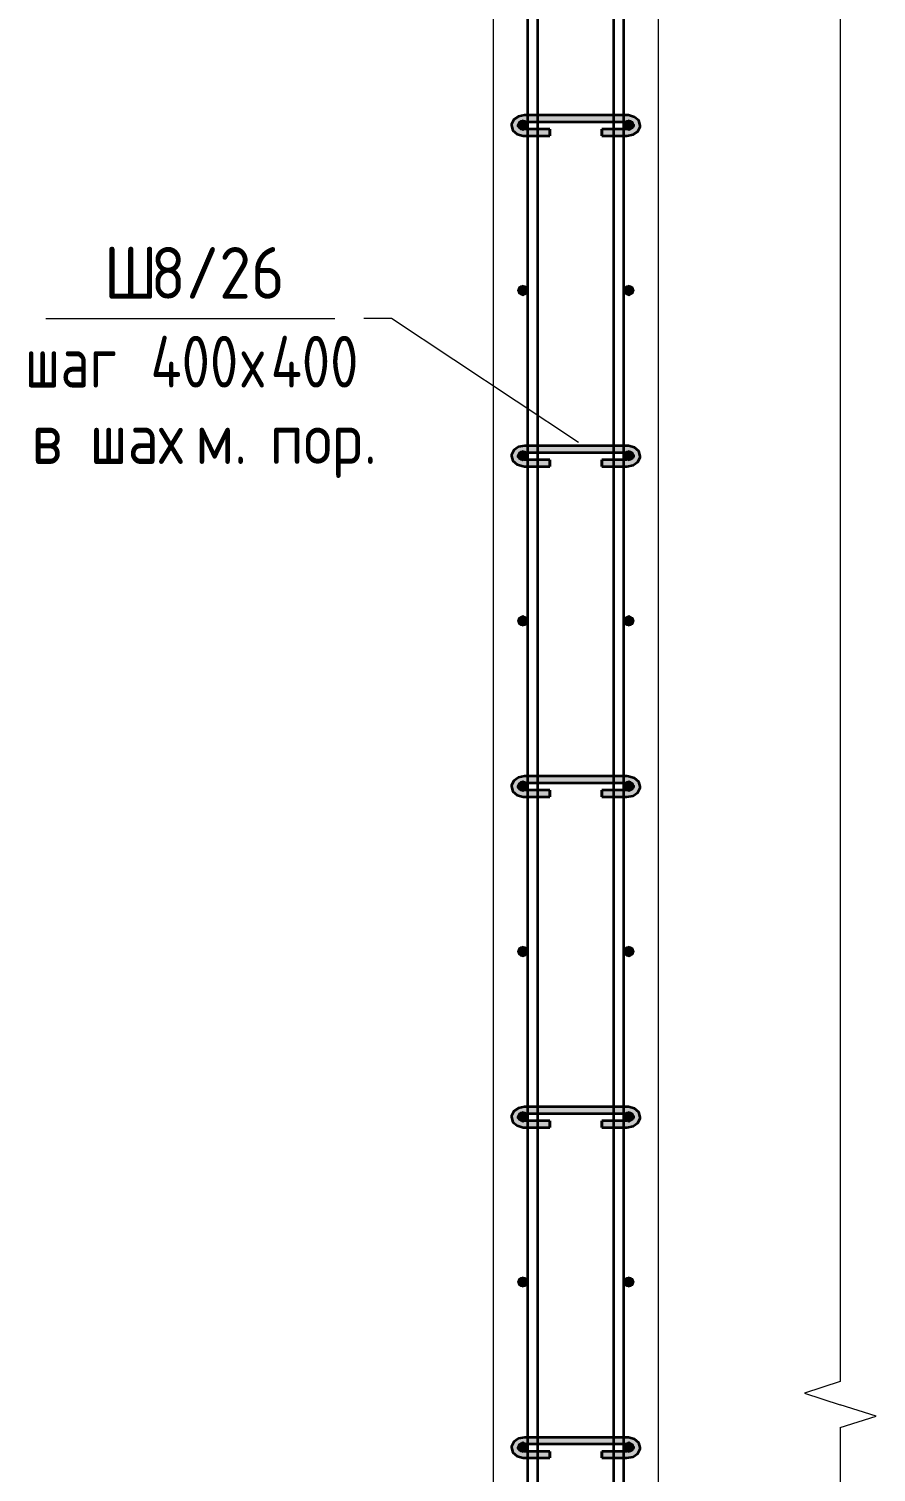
# Model space of a CAD drawing. Header units: millimetres. Extents: x -2461 to 50011, y -6221 to 38236.
# Drawn here: x 36595 to 37620, y -1730 to 16 of the extents above; entities that cross this region are included whole.
import ezdxf

# ---------------------------------------------------------------- set-up
doc = ezdxf.new("R2010")
doc.units = ezdxf.units.MM
for name, color, linetype, lineweight in [('AA_Oformlenie', 7, 'Continuous', 9), ('AA_Vinoska', 7, 'Continuous', 9), ('AF_Stena_Опалубка', 253, 'Continuous', 18), ('Gen_Text', 7, 'Continuous', 9), ('KR_Armatura', 7, 'Continuous', 20), ('KR_Armatura_Tonkie', 7, 'Continuous', 20)]:
    doc.layers.add(name, color=color, linetype=linetype, lineweight=lineweight)
doc.styles.add('ISOCPEUR_10', font='isocpeur.ttf', dxfattribs={"width": 0.9, "height": 62.5})
doc.styles.add('ISOCPEUR_11', font='isocpeur.ttf', dxfattribs={"width": 0.85, "height": 62.5})
doc.styles.add('ISOCPEUR_12', font='isocpeur.ttf', dxfattribs={"width": 0.8, "height": 62.5})

# ---------------------------------------------------------------- blocks, each defined once
blk = doc.blocks.new('261_Шпилька массив _НесАрм_РабПлоск_ - 8 А240-4157773-1-1 Армирование')
at = {"layer": 'KR_Armatura_Tonkie', "lineweight": 35}
for points in [[(-32441.9, -113), (-32441.9, -106.2), (-32446.4, -105), (-32448.8, -103.3), (-32449.9, -100.6), (-32449.1, -98.6), (-32441.9, -95.9), (-32441.9, -89.2), (-32448.5, -90.2), (-32453.2, -92.5), (-32456.7, -96.3), (-32457.9, -100.5), (-32456.6, -105), (-32454.3, -108.4), (-32449.4, -111.5), (-32444.4, -112.5)], [(-32438, -89.2), (-32318.1, -89.2), (-32318.1, -88), (-32441.9, -88.1), (-32441.9, -89.2)], [(-32399.7, -96), (-32318.1, -95.9), (-32318.1, -89.2), (-32441.9, -89.2), (-32441.9, -96), (-32426, -96)], [(-32318.1, -113), (-32311.9, -112), (-32309.4, -110.8), (-32306.1, -108.1), (-32303.3, -104.8), (-32302.1, -100.5), (-32303.3, -96.2), (-32306.8, -92.5), (-32312.2, -90), (-32318.1, -89.2), (-32318.1, -96), (-32311.9, -97.4), (-32310.6, -99.2), (-32310.1, -100.5), (-32311.2, -103.3), (-32314.2, -105.4), (-32318.1, -106.2), (-32318.1, -112.8)], [(-32438, -106.2), (-32411.6, -106.2), (-32411.6, -105), (-32441.9, -105.1), (-32441.9, -106.2), (-32438.1, -106.2)], [(-32426, -113), (-32411.6, -112.8), (-32411.6, -106.2), (-32441.9, -106.2), (-32441.9, -113), (-32428.2, -113)], [(-32342.7, -106.2), (-32318.1, -106.2), (-32318.1, -105), (-32348.4, -105.1), (-32348.4, -106.2)], [(-32322, -113), (-32318.1, -112.8), (-32318.1, -106.2), (-32348.4, -106.2), (-32348.4, -113), (-32334, -113)], [(-32399.7, -489.2), (-32318.1, -489.2), (-32318.1, -488), (-32441.9, -488.1), (-32441.9, -489.2), (-32426, -489.2)], [(-32441.9, -513), (-32441.9, -506.2), (-32445.9, -505.4), (-32448.8, -503.3), (-32449.9, -500.6), (-32449.1, -498.6), (-32441.9, -495.9), (-32441.9, -489.2), (-32448, -490), (-32453.2, -492.5), (-32456.7, -496.3), (-32457.9, -500.5), (-32456.7, -504.8), (-32454.3, -508.4), (-32449.4, -511.5), (-32444.4, -512.5)], [(-32438, -496), (-32318.1, -495.9), (-32318.1, -489.2), (-32441.9, -489.2), (-32441.9, -496), (-32439.7, -496)], [(-32438, -506.2), (-32411.6, -506.2), (-32411.6, -505), (-32441.9, -505.1), (-32441.9, -506.2), (-32438.1, -506.2)], [(-32426, -513), (-32411.6, -512.8), (-32411.6, -506.2), (-32441.9, -506.2), (-32441.9, -513), (-32428.2, -513)], [(-32342.7, -506.2), (-32318.1, -506.2), (-32318.1, -505), (-32348.4, -505.1), (-32348.4, -506.2)], [(-32322, -513), (-32318.1, -512.8), (-32318.1, -506.2), (-32348.4, -506.2), (-32348.4, -513), (-32334, -513)], [(-32318.1, -513), (-32311.9, -512), (-32309.4, -510.8), (-32306.1, -508.1), (-32303.3, -504.8), (-32302.1, -500.5), (-32303.3, -496.2), (-32306.8, -492.5), (-32312.2, -490), (-32318.1, -489.2), (-32318.1, -496), (-32311.9, -497.4), (-32310.6, -499.2), (-32310.1, -500.5), (-32311.2, -503.3), (-32314.2, -505.4), (-32318.1, -506.2), (-32318.1, -512.8)], [(-32441.9, -913), (-32441.9, -906.2), (-32445.9, -905.4), (-32449, -903), (-32449.9, -900.6), (-32449.1, -898.6), (-32441.9, -895.9), (-32441.9, -889.2), (-32448, -890), (-32453.2, -892.5), (-32456.7, -896.3), (-32457.9, -900.5), (-32456.7, -904.8), (-32454.3, -908.4), (-32449.4, -911.5), (-32444.4, -912.5)], [(-32342.7, -889.2), (-32318.1, -889.2), (-32318.1, -888), (-32441.9, -888.2), (-32441.9, -889.2), (-32399.7, -889.2)], [(-32438, -896), (-32318.1, -895.9), (-32318.1, -889.2), (-32441.9, -889.2), (-32441.9, -896), (-32439.7, -896)], [(-32318.1, -913), (-32311.9, -912), (-32309.4, -910.8), (-32306.1, -908.1), (-32303.3, -904.8), (-32302.1, -900.5), (-32303.3, -896.2), (-32306.8, -892.5), (-32312.2, -890), (-32318.1, -889.2), (-32318.1, -896), (-32311.9, -897.4), (-32310.6, -899.2), (-32310.1, -900.5), (-32311.2, -903.3), (-32314.2, -905.4), (-32318.1, -906.2), (-32318.1, -912.8)], [(-32438, -906.2), (-32411.6, -906.2), (-32411.6, -905), (-32441.9, -905.1), (-32441.9, -906.2), (-32438.1, -906.2)], [(-32426, -913), (-32411.6, -912.8), (-32411.6, -906.2), (-32441.9, -906.2), (-32441.9, -913), (-32428.2, -913)], [(-32342.7, -906.2), (-32318.1, -906.2), (-32318.1, -905), (-32348.4, -905.1), (-32348.4, -906.2)], [(-32322, -913), (-32318.1, -912.8), (-32318.1, -906.2), (-32348.4, -906.2), (-32348.4, -913), (-32334, -913)], [(-32441.9, -1313), (-32441.9, -1306.2), (-32445.9, -1305.4), (-32448.8, -1303.3), (-32449.9, -1300.6), (-32449.1, -1298.6), (-32441.9, -1295.9), (-32441.9, -1289.2), (-32448, -1290), (-32453.2, -1292.5), (-32456.7, -1296.3), (-32457.9, -1300.5), (-32456.7, -1304.8), (-32454.3, -1308.4), (-32449.4, -1311.5), (-32444.4, -1312.5)], [(-32399.7, -1289.2), (-32318.1, -1289.2), (-32318.1, -1288), (-32441.9, -1288.1), (-32441.9, -1289.2), (-32426, -1289.2)], [(-32322, -1296), (-32318.1, -1295.9), (-32318.1, -1289.2), (-32441.9, -1289.2), (-32441.9, -1296), (-32334, -1296)], [(-32318.1, -1313), (-32311.9, -1312), (-32309.4, -1310.8), (-32306.1, -1308.1), (-32303.3, -1304.8), (-32302.1, -1300.5), (-32303.3, -1296.2), (-32306.8, -1292.5), (-32312.2, -1290), (-32318.1, -1289.2), (-32318.1, -1296), (-32311.9, -1297.4), (-32310.6, -1299.2), (-32310.1, -1300.5), (-32311.2, -1303.3), (-32314.2, -1305.4), (-32318.1, -1306.2), (-32318.1, -1312.8)], [(-32438, -1306.2), (-32411.6, -1306.2), (-32411.6, -1305), (-32441.9, -1305.1), (-32441.9, -1306.2), (-32438.1, -1306.2)], [(-32426, -1313), (-32411.6, -1312.8), (-32411.6, -1306.2), (-32441.9, -1306.2), (-32441.9, -1313), (-32428.2, -1313)], [(-32342.7, -1306.2), (-32318.1, -1306.2), (-32318.1, -1305), (-32348.4, -1305.1), (-32348.4, -1306.2)], [(-32322, -1313), (-32318.1, -1312.8), (-32318.1, -1306.2), (-32348.4, -1306.2), (-32348.4, -1313), (-32334, -1313)], [(-32441.9, -1713), (-32441.9, -1706.2), (-32445.9, -1705.4), (-32448.8, -1703.3), (-32449.9, -1700.6), (-32449.1, -1698.6), (-32441.9, -1695.9), (-32441.9, -1689.2), (-32448, -1690), (-32453.2, -1692.5), (-32456.7, -1696.3), (-32457.9, -1700.5), (-32456.7, -1704.8), (-32454.3, -1708.4), (-32449.4, -1711.5), (-32444.4, -1712.5)], [(-32399.7, -1689.2), (-32318.1, -1689.2), (-32318.1, -1688), (-32441.9, -1688.1), (-32441.9, -1689.2), (-32426, -1689.2)], [(-32322, -1696), (-32318.1, -1695.9), (-32318.1, -1689.2), (-32441.9, -1689.2), (-32441.9, -1696), (-32334, -1696)], [(-32318.1, -1713), (-32311.9, -1712), (-32309.4, -1710.8), (-32306.1, -1708.1), (-32303.3, -1704.8), (-32302.1, -1700.5), (-32303.3, -1696.2), (-32306.8, -1692.5), (-32312.2, -1690), (-32318.1, -1689.2), (-32318.1, -1696), (-32311.9, -1697.4), (-32310.6, -1699.2), (-32310.1, -1700.5), (-32311.2, -1703.3), (-32314.2, -1705.4), (-32318.1, -1706.2), (-32318.1, -1712.8)], [(-32438, -1706.2), (-32411.6, -1706.2), (-32411.6, -1705), (-32441.9, -1705.1), (-32441.9, -1706.2), (-32438.1, -1706.2)], [(-32426, -1713), (-32411.6, -1712.8), (-32411.6, -1706.2), (-32441.9, -1706.2), (-32441.9, -1713), (-32428.2, -1713)], [(-32342.7, -1706.2), (-32318.1, -1706.2), (-32318.1, -1705), (-32348.4, -1705.1), (-32348.4, -1706.2)], [(-32322, -1713), (-32318.1, -1712.8), (-32318.1, -1706.2), (-32348.4, -1706.2), (-32348.4, -1713), (-32334, -1713)]]:
    blk.add_hatch(color=256, dxfattribs=at).paths.add_polyline_path(points)
h = blk.add_hatch(color=256, dxfattribs=at)
h.paths.add_polyline_path([(-32441.9, -106.2), (-32441.9, -105), (-32447.7, -103.6), (-32449.1, -102.5), (-32448.8, -103.3), (-32445.3, -105.5)])
h.paths.add_polyline_path([(-32456.7, -96.2), (-32453.2, -92.5), (-32447.5, -90), (-32441.9, -89.2), (-32441.9, -88), (-32449.4, -89.5), (-32454.3, -92.6)])
h = blk.add_hatch(color=256, dxfattribs=at)
h.paths.add_polyline_path([(-32318.1, -106.2), (-32313.6, -105), (-32311.1, -103.3), (-32311.2, -102.6), (-32311.9, -103.5), (-32318.1, -105.1), (-32318.1, -105.5)])
h.paths.add_polyline_path([(-32303.3, -96.2), (-32306.1, -92.8), (-32310.6, -89.6), (-32312, -89), (-32318.1, -88.1), (-32318.1, -89.2), (-32311.5, -90.2), (-32306.8, -92.5)])
h = blk.add_hatch(color=256, dxfattribs=at)
h.paths.add_polyline_path([(-32441.9, -506.2), (-32441.9, -505), (-32447.7, -503.6), (-32449.1, -502.5), (-32448.8, -503.3), (-32445.3, -505.5)])
h.paths.add_polyline_path([(-32456.7, -496.2), (-32453.2, -492.5), (-32448, -490), (-32441.9, -489.2), (-32441.9, -488), (-32449.4, -489.5), (-32454.3, -492.6)])
h = blk.add_hatch(color=256, dxfattribs=at)
h.paths.add_polyline_path([(-32318.1, -506.2), (-32314.1, -505.4), (-32311.1, -503.3), (-32311.2, -502.6), (-32311.9, -503.5), (-32318.1, -505.1), (-32318.1, -505.5)])
h.paths.add_polyline_path([(-32303.3, -496.2), (-32306.1, -492.8), (-32310.6, -489.6), (-32312, -489), (-32318.1, -488.1), (-32318.1, -489.2), (-32312, -490), (-32306.8, -492.5)])
h = blk.add_hatch(color=256, dxfattribs=at)
h.paths.add_polyline_path([(-32441.9, -906.2), (-32441.9, -905), (-32447.7, -903.6), (-32449.1, -902.5), (-32448.8, -903.3), (-32445.3, -905.5)])
h.paths.add_polyline_path([(-32456.7, -896.2), (-32453.2, -892.5), (-32448, -890), (-32441.9, -889.2), (-32441.9, -888), (-32449.4, -889.5), (-32454.3, -892.6)])
h = blk.add_hatch(color=256, dxfattribs=at)
h.paths.add_polyline_path([(-32318.1, -906.2), (-32314.1, -905.4), (-32311, -903), (-32311.2, -902.6), (-32311.9, -903.5), (-32318.1, -905.1), (-32318.1, -905.5)])
h.paths.add_polyline_path([(-32303.3, -896.2), (-32306.1, -892.8), (-32310.6, -889.6), (-32312, -889), (-32318.1, -888.2), (-32318.1, -889.2), (-32312, -890), (-32306.8, -892.5)])
h = blk.add_hatch(color=256, dxfattribs=at)
h.paths.add_polyline_path([(-32441.9, -1306.2), (-32441.9, -1305), (-32447.7, -1303.6), (-32449.1, -1302.5), (-32448.8, -1303.3), (-32445.3, -1305.5)])
h.paths.add_polyline_path([(-32456.7, -1296.2), (-32453.2, -1292.5), (-32447.5, -1290), (-32441.9, -1289.2), (-32441.9, -1288), (-32449.4, -1289.5), (-32454.3, -1292.6)])
h = blk.add_hatch(color=256, dxfattribs=at)
h.paths.add_polyline_path([(-32318.1, -1306.2), (-32314.1, -1305.4), (-32311.1, -1303.3), (-32311.2, -1302.6), (-32311.9, -1303.5), (-32318.1, -1305.1), (-32318.1, -1305.5)])
h.paths.add_polyline_path([(-32303.3, -1296.2), (-32306.1, -1292.8), (-32310.6, -1289.6), (-32312, -1289), (-32318.1, -1288.1), (-32318.1, -1289.2), (-32312, -1290), (-32306.8, -1292.5)])
h = blk.add_hatch(color=256, dxfattribs=at)
h.paths.add_polyline_path([(-32441.9, -1706.2), (-32441.9, -1705), (-32447.7, -1703.6), (-32449.1, -1702.5), (-32448.8, -1703.3), (-32445.3, -1705.5)])
h.paths.add_polyline_path([(-32456.7, -1696.2), (-32453.2, -1692.5), (-32447.5, -1690), (-32441.9, -1689.2), (-32441.9, -1688), (-32449.4, -1689.5), (-32454.3, -1692.6)])
h = blk.add_hatch(color=256, dxfattribs=at)
h.paths.add_polyline_path([(-32318.1, -1706.2), (-32314.1, -1705.4), (-32311.1, -1703.3), (-32311.2, -1702.6), (-32311.9, -1703.5), (-32318.1, -1705.1), (-32318.1, -1705.5)])
h.paths.add_polyline_path([(-32303.3, -1696.2), (-32306.1, -1692.8), (-32310.6, -1689.6), (-32312, -1689), (-32318.1, -1688.1), (-32318.1, -1689.2), (-32312, -1690), (-32306.8, -1692.5)])
for p, q in [((-32438, -88), (-32441.9, -88)), ((-32441.9, -96), (-32438, -96)), ((-32426, -88), (-32438, -88)), ((-32438, -96), (-32426, -96)), ((-32334, -88), (-32426, -88)), ((-32426, -96), (-32334, -96)), ((-32322, -88), (-32334, -88)), ((-32334, -96), (-32322, -96)), ((-32318.1, -88), (-32322, -88)), ((-32322, -96), (-32318.1, -96)), ((-32438, -105), (-32441.9, -105)), ((-32441.9, -113), (-32438, -113)), ((-32426, -105), (-32438, -105)), ((-32438, -113), (-32426, -113)), ((-32411.6, -105), (-32426, -105)), ((-32426, -113), (-32411.6, -113)), ((-32411.6, -105), (-32411.6, -106.2)), ((-32411.6, -111.8), (-32411.6, -105.1)), ((-32411.6, -106.2), (-32411.6, -113)), ((-32411.6, -112.8), (-32411.6, -111.8)), ((-32334, -105), (-32348.4, -105)), ((-32348.4, -106.2), (-32348.4, -105)), ((-32348.4, -105.1), (-32348.4, -111.8)), ((-32348.4, -113), (-32348.4, -106.2)), ((-32348.4, -111.8), (-32348.4, -112.8)), ((-32348.4, -113), (-32334, -113)), ((-32322, -105), (-32334, -105)), ((-32334, -113), (-32322, -113)), ((-32318.1, -105), (-32322, -105)), ((-32322, -113), (-32318.1, -113)), ((-32438, -488), (-32441.9, -488)), ((-32426, -488), (-32438, -488)), ((-32334, -488), (-32426, -488)), ((-32322, -488), (-32334, -488)), ((-32318.1, -488), (-32322, -488)), ((-32441.9, -496), (-32438, -496)), ((-32438, -505), (-32441.9, -505)), ((-32438, -496), (-32426, -496)), ((-32426, -505), (-32438, -505)), ((-32426, -496), (-32334, -496)), ((-32411.6, -505), (-32426, -505)), ((-32411.6, -505), (-32411.6, -506.2)), ((-32411.6, -511.8), (-32411.6, -505.1)), ((-32411.6, -506.2), (-32411.6, -513)), ((-32334, -505), (-32348.4, -505)), ((-32348.4, -506.2), (-32348.4, -505)), ((-32348.4, -505.1), (-32348.4, -511.8)), ((-32348.4, -513), (-32348.4, -506.2)), ((-32334, -496), (-32322, -496)), ((-32322, -505), (-32334, -505)), ((-32322, -496), (-32318.1, -496)), ((-32318.1, -505), (-32322, -505)), ((-32441.9, -513), (-32438, -513)), ((-32438, -513), (-32426, -513)), ((-32426, -513), (-32411.6, -513)), ((-32411.6, -512.8), (-32411.6, -511.8)), ((-32348.4, -511.8), (-32348.4, -512.8)), ((-32348.4, -513), (-32334, -513)), ((-32334, -513), (-32322, -513)), ((-32322, -513), (-32318.1, -513)), ((-32438, -888), (-32441.9, -888)), ((-32426, -888), (-32438, -888)), ((-32334, -888), (-32426, -888)), ((-32322, -888), (-32334, -888)), ((-32318.1, -888), (-32322, -888)), ((-32441.9, -896), (-32438, -896)), ((-32438, -905), (-32441.9, -905)), ((-32438, -896), (-32426, -896)), ((-32426, -905), (-32438, -905)), ((-32426, -896), (-32334, -896)), ((-32411.6, -905), (-32426, -905)), ((-32411.6, -905), (-32411.6, -906.2)), ((-32411.6, -911.8), (-32411.6, -905.1)), ((-32411.6, -906.2), (-32411.6, -913)), ((-32334, -905), (-32348.4, -905)), ((-32348.4, -906.2), (-32348.4, -905)), ((-32348.4, -905.1), (-32348.4, -911.8)), ((-32348.4, -913), (-32348.4, -906.2)), ((-32334, -896), (-32322, -896)), ((-32322, -905), (-32334, -905)), ((-32322, -896), (-32318.1, -896)), ((-32318.1, -905), (-32322, -905)), ((-32441.9, -913), (-32438, -913)), ((-32438, -913), (-32426, -913)), ((-32426, -913), (-32411.6, -913)), ((-32411.6, -912.8), (-32411.6, -911.8)), ((-32348.4, -911.8), (-32348.4, -912.8)), ((-32348.4, -913), (-32334, -913)), ((-32334, -913), (-32322, -913)), ((-32322, -913), (-32318.1, -913)), ((-32438, -1288), (-32441.9, -1288)), ((-32426, -1288), (-32438, -1288)), ((-32334, -1288), (-32426, -1288)), ((-32322, -1288), (-32334, -1288)), ((-32318.1, -1288), (-32322, -1288)), ((-32441.9, -1296), (-32438, -1296)), ((-32438, -1305), (-32441.9, -1305)), ((-32438, -1296), (-32426, -1296)), ((-32426, -1305), (-32438, -1305)), ((-32426, -1296), (-32334, -1296)), ((-32411.6, -1305), (-32426, -1305)), ((-32411.6, -1305), (-32411.6, -1306.2)), ((-32411.6, -1311.8), (-32411.6, -1305.1)), ((-32411.6, -1306.2), (-32411.6, -1313)), ((-32334, -1305), (-32348.4, -1305)), ((-32348.4, -1306.2), (-32348.4, -1305)), ((-32348.4, -1305.1), (-32348.4, -1311.8)), ((-32348.4, -1313), (-32348.4, -1306.2)), ((-32334, -1296), (-32322, -1296)), ((-32322, -1305), (-32334, -1305)), ((-32322, -1296), (-32318.1, -1296)), ((-32318.1, -1305), (-32322, -1305)), ((-32441.9, -1313), (-32438, -1313)), ((-32438, -1313), (-32426, -1313)), ((-32426, -1313), (-32411.6, -1313)), ((-32411.6, -1312.8), (-32411.6, -1311.8)), ((-32348.4, -1311.8), (-32348.4, -1312.8)), ((-32348.4, -1313), (-32334, -1313)), ((-32334, -1313), (-32322, -1313)), ((-32322, -1313), (-32318.1, -1313)), ((-32438, -1688), (-32441.9, -1688)), ((-32426, -1688), (-32438, -1688)), ((-32334, -1688), (-32426, -1688)), ((-32322, -1688), (-32334, -1688)), ((-32318.1, -1688), (-32322, -1688)), ((-32441.9, -1696), (-32438, -1696)), ((-32438, -1705), (-32441.9, -1705)), ((-32438, -1696), (-32426, -1696)), ((-32426, -1705), (-32438, -1705)), ((-32426, -1696), (-32334, -1696)), ((-32411.6, -1705), (-32426, -1705)), ((-32411.6, -1705), (-32411.6, -1706.2)), ((-32411.6, -1711.8), (-32411.6, -1705.1)), ((-32411.6, -1706.2), (-32411.6, -1713)), ((-32334, -1705), (-32348.4, -1705)), ((-32348.4, -1706.2), (-32348.4, -1705)), ((-32348.4, -1705.1), (-32348.4, -1711.8)), ((-32348.4, -1713), (-32348.4, -1706.2)), ((-32334, -1696), (-32322, -1696)), ((-32322, -1705), (-32334, -1705)), ((-32322, -1696), (-32318.1, -1696)), ((-32318.1, -1705), (-32322, -1705)), ((-32441.9, -1713), (-32438, -1713)), ((-32438, -1713), (-32426, -1713)), ((-32426, -1713), (-32411.6, -1713)), ((-32411.6, -1712.8), (-32411.6, -1711.8)), ((-32348.4, -1711.8), (-32348.4, -1712.8)), ((-32348.4, -1713), (-32334, -1713)), ((-32334, -1713), (-32322, -1713)), ((-32322, -1713), (-32318.1, -1713))]:
    blk.add_line(p, q, dxfattribs=at)
at = {"layer": 'KR_Armatura_Tonkie', "lineweight": 35, "flags": 128}
for points in [[(-32441.9, -88), (-32449.5, -89.5), (-32455.1, -93.4), (-32457.8, -98.9), (-32457.9, -100.5)], [(-32457.9, -100.5), (-32456.1, -106.4), (-32451.1, -110.8), (-32443.8, -112.9), (-32441.9, -113)], [(-32449.9, -100.5), (-32449, -98.5), (-32445.2, -96.4), (-32441.9, -96)], [(-32441.9, -105), (-32446.9, -103.9), (-32449.6, -101.7), (-32449.9, -100.5)], [(-32302.1, -100.5), (-32303.9, -94.6), (-32308.9, -90.2), (-32316.2, -88.1), (-32318.1, -88)], [(-32318.1, -96), (-32313.1, -97.1), (-32310.4, -99.3), (-32310.1, -100.5)], [(-32318.1, -113), (-32310.5, -111.5), (-32304.9, -107.6), (-32302.2, -102.1), (-32302.1, -100.5)], [(-32310.1, -100.5), (-32311, -102.5), (-32314.8, -104.5), (-32318.1, -105)], [(-32441.9, -488), (-32449.5, -489.5), (-32455.1, -493.4), (-32457.8, -498.9), (-32457.9, -500.5)], [(-32302.1, -500.5), (-32303.9, -494.6), (-32308.9, -490.2), (-32316.2, -488.1), (-32318.1, -488)], [(-32457.9, -500.5), (-32456.1, -506.4), (-32451.1, -510.8), (-32443.8, -512.9), (-32441.9, -513)], [(-32449.9, -500.5), (-32449, -498.5), (-32445.2, -496.4), (-32441.9, -496)], [(-32441.9, -505), (-32446.9, -503.9), (-32449.6, -501.7), (-32449.9, -500.5)], [(-32318.1, -496), (-32313.1, -497.1), (-32310.4, -499.3), (-32310.1, -500.5)], [(-32318.1, -513), (-32310.5, -511.5), (-32304.9, -507.6), (-32302.2, -502.1), (-32302.1, -500.5)], [(-32310.1, -500.5), (-32311, -502.5), (-32314.8, -504.5), (-32318.1, -505)], [(-32441.9, -888), (-32449.5, -889.5), (-32455.1, -893.4), (-32457.8, -898.9), (-32457.9, -900.5)], [(-32302.1, -900.5), (-32303.9, -894.6), (-32308.9, -890.2), (-32316.2, -888.1), (-32318.1, -888)], [(-32457.9, -900.5), (-32456.1, -906.4), (-32451.1, -910.8), (-32443.8, -912.9), (-32441.9, -913)], [(-32449.9, -900.5), (-32449, -898.5), (-32445.2, -896.4), (-32441.9, -896)], [(-32441.9, -905), (-32446.9, -903.9), (-32449.6, -901.7), (-32449.9, -900.5)], [(-32318.1, -896), (-32313.1, -897.1), (-32310.4, -899.3), (-32310.1, -900.5)], [(-32318.1, -913), (-32310.5, -911.5), (-32304.9, -907.6), (-32302.2, -902.1), (-32302.1, -900.5)], [(-32310.1, -900.5), (-32311, -902.5), (-32314.8, -904.5), (-32318.1, -905)], [(-32441.9, -1288), (-32449.5, -1289.5), (-32455.1, -1293.4), (-32457.8, -1298.9), (-32457.9, -1300.5)], [(-32302.1, -1300.5), (-32303.9, -1294.6), (-32308.9, -1290.2), (-32316.2, -1288.1), (-32318.1, -1288)], [(-32457.9, -1300.5), (-32456.1, -1306.4), (-32451.1, -1310.8), (-32443.8, -1312.9), (-32441.9, -1313)], [(-32449.9, -1300.5), (-32449, -1298.5), (-32445.2, -1296.4), (-32441.9, -1296)], [(-32441.9, -1305), (-32446.9, -1303.9), (-32449.6, -1301.7), (-32449.9, -1300.5)], [(-32318.1, -1296), (-32313.1, -1297.1), (-32310.4, -1299.3), (-32310.1, -1300.5)], [(-32318.1, -1313), (-32310.5, -1311.5), (-32304.9, -1307.6), (-32302.2, -1302.1), (-32302.1, -1300.5)], [(-32310.1, -1300.5), (-32311, -1302.5), (-32314.8, -1304.5), (-32318.1, -1305)], [(-32441.9, -1688), (-32449.5, -1689.5), (-32455.1, -1693.4), (-32457.8, -1698.9), (-32457.9, -1700.5)], [(-32302.1, -1700.5), (-32303.9, -1694.6), (-32308.9, -1690.2), (-32316.2, -1688.1), (-32318.1, -1688)], [(-32457.9, -1700.5), (-32456.1, -1706.4), (-32451.1, -1710.8), (-32443.8, -1712.9), (-32441.9, -1713)], [(-32449.9, -1700.5), (-32449, -1698.5), (-32445.2, -1696.4), (-32441.9, -1696)], [(-32441.9, -1705), (-32446.9, -1703.9), (-32449.6, -1701.7), (-32449.9, -1700.5)], [(-32318.1, -1696), (-32313.1, -1697.1), (-32310.4, -1699.3), (-32310.1, -1700.5)], [(-32318.1, -1713), (-32310.5, -1711.5), (-32304.9, -1707.6), (-32302.2, -1702.1), (-32302.1, -1700.5)], [(-32310.1, -1700.5), (-32311, -1702.5), (-32314.8, -1704.5), (-32318.1, -1705)]]:
    blk.add_lwpolyline(points, dxfattribs=at)
blk = doc.blocks.new('011_Прямоугольник обрыва _ЭлУзла_ - 011_Прямоугольник обрыва _ЭлУзла_-4158659-1-1 Армирование')
at = {"layer": 'AA_Oformlenie'}
for p, q in [((-32060, 1786.6), (-32060, -1620.5)), ((-32060, -1676.1), (-32060, -3380))]:
    blk.add_line(p, q, dxfattribs=at)
blk = doc.blocks.new('042_М_Арматуры - Диам длина поз _ Комментарий-3662934-1-1 Армирование')
at = {"layer": 'AA_Vinoska'}
blk.add_line((-33404.6, 3196.1), (-33054.6, 3196.1), dxfattribs=at)

msp = doc.modelspace()

# ---------------------------------------------------------------- hatches: boundary and pattern name
at = {"layer": 'KR_Armatura'}
h = msp.add_hatch(color=256, dxfattribs=at)
edge = h.paths.add_edge_path()
edge.add_arc((37192.4488, -100), 6, 0, 360)
for points in [[(37192.4488, -106), (37197.645, -103), (37197.645, -97), (37192.4488, -94), (37187.2527, -97), (37187.2527, -103), (37190.7594, -105.0246)], [(37320.4488, -106), (37325.645, -103), (37325.645, -97), (37320.4488, -94), (37315.2527, -97), (37315.2527, -103), (37318.7594, -105.0246)], [(37192.4488, -306), (37197.645, -303), (37197.645, -297), (37192.4488, -294), (37187.2527, -297), (37187.2527, -303)], [(37320.4488, -306), (37325.645, -303), (37325.645, -297), (37320.4488, -294), (37315.2527, -297), (37315.2527, -303)], [(37192.4488, -506), (37197.645, -503), (37197.645, -497), (37192.4488, -494), (37187.2527, -497), (37187.2527, -503), (37188.9852, -504.0003)], [(37320.4488, -506), (37325.645, -503), (37325.645, -497), (37320.4488, -494), (37315.2527, -497), (37315.2527, -503), (37316.9852, -504.0003)], [(37192.4488, -706), (37197.645, -703), (37197.645, -697), (37192.4488, -694), (37187.2527, -697), (37187.2527, -703)], [(37320.4488, -706), (37325.645, -703), (37325.645, -697), (37320.4488, -694), (37315.2527, -697), (37315.2527, -703)], [(37192.4488, -906), (37197.645, -902.976), (37197.645, -897), (37192.4488, -894), (37187.2527, -897), (37187.2527, -903)], [(37320.4488, -906), (37325.645, -902.976), (37325.645, -897), (37320.4488, -894), (37315.2527, -897), (37315.2527, -903)], [(37192.4488, -1106), (37197.645, -1103), (37197.645, -1097), (37192.4488, -1094), (37187.2527, -1097), (37187.2527, -1103)], [(37320.4488, -1106), (37325.645, -1103), (37325.645, -1097), (37320.4488, -1094), (37315.2527, -1097), (37315.2527, -1103)], [(37192.4488, -1306), (37197.645, -1303), (37197.645, -1297), (37192.4488, -1294), (37187.2527, -1297), (37187.2527, -1303)], [(37320.4488, -1306), (37325.645, -1303), (37325.645, -1297), (37320.4488, -1294), (37315.2527, -1297), (37315.2527, -1303)], [(37192.4488, -1506), (37197.645, -1503), (37197.645, -1497), (37192.4488, -1494), (37187.2527, -1497), (37187.2527, -1503)], [(37320.4488, -1506), (37325.645, -1503), (37325.645, -1497), (37320.4488, -1494), (37315.2527, -1497), (37315.2527, -1503)], [(37192.4488, -1706), (37197.645, -1703), (37197.645, -1697), (37192.4488, -1694), (37187.2527, -1697), (37187.2527, -1703)], [(37320.4488, -1706), (37325.645, -1703), (37325.645, -1697), (37320.4488, -1694), (37315.2527, -1697), (37315.2527, -1703)]]:
    msp.add_hatch(color=256, dxfattribs=at).paths.add_polyline_path(points)
h = msp.add_hatch(color=256, dxfattribs=at)
edge = h.paths.add_edge_path()
edge.add_arc((37320.4488, -100), 6, 0, 360)
h = msp.add_hatch(color=256, dxfattribs=at)
edge = h.paths.add_edge_path()
edge.add_arc((37192.4488, -300), 6, 0, 360)
h = msp.add_hatch(color=256, dxfattribs=at)
edge = h.paths.add_edge_path()
edge.add_arc((37320.4488, -300), 6, 0, 360)
h = msp.add_hatch(color=256, dxfattribs=at)
edge = h.paths.add_edge_path()
edge.add_arc((37192.4488, -500), 6, 0, 360)
h = msp.add_hatch(color=256, dxfattribs=at)
edge = h.paths.add_edge_path()
edge.add_arc((37320.4488, -500), 6, 0, 360)
h = msp.add_hatch(color=256, dxfattribs=at)
edge = h.paths.add_edge_path()
edge.add_arc((37192.4488, -700), 6, 0, 360)
h = msp.add_hatch(color=256, dxfattribs=at)
edge = h.paths.add_edge_path()
edge.add_arc((37320.4488, -700), 6, 0, 360)
h = msp.add_hatch(color=256, dxfattribs=at)
edge = h.paths.add_edge_path()
edge.add_arc((37192.4488, -900), 6, 0, 360)
h = msp.add_hatch(color=256, dxfattribs=at)
edge = h.paths.add_edge_path()
edge.add_arc((37320.4488, -900), 6, 0, 360)
h = msp.add_hatch(color=256, dxfattribs=at)
edge = h.paths.add_edge_path()
edge.add_arc((37192.4488, -1100), 6, 0, 360)
h = msp.add_hatch(color=256, dxfattribs=at)
edge = h.paths.add_edge_path()
edge.add_arc((37320.4488, -1100), 6, 0, 360)
h = msp.add_hatch(color=256, dxfattribs=at)
edge = h.paths.add_edge_path()
edge.add_arc((37192.4488, -1300), 6, 0, 360)
h = msp.add_hatch(color=256, dxfattribs=at)
edge = h.paths.add_edge_path()
edge.add_arc((37320.4488, -1300), 6, 0, 360)
h = msp.add_hatch(color=256, dxfattribs=at)
edge = h.paths.add_edge_path()
edge.add_arc((37192.4488, -1500), 6, 0, 360)
h = msp.add_hatch(color=256, dxfattribs=at)
edge = h.paths.add_edge_path()
edge.add_arc((37320.4488, -1500), 6, 0, 360)
h = msp.add_hatch(color=256, dxfattribs=at)
edge = h.paths.add_edge_path()
edge.add_arc((37192.4488, -1700), 6, 0, 360)
h = msp.add_hatch(color=256, dxfattribs=at)
edge = h.paths.add_edge_path()
edge.add_arc((37320.4488, -1700), 6, 0, 360)

# ---------------------------------------------------------------- linework, layer by layer
at = {"layer": 'AA_Vinoska'}
for p, q in [((37033.3106, -333.9324), (36999.9354, -333.9324)), ((37259.7858, -484.1212), (37033.3106, -333.9324)), ((37576.4488, -1620.4774), (37533.1237, -1634.5545)), ((37533.1237, -1634.5545), (37576.4488, -1648.6317)), ((37619.7501, -1662.3817), (37576.4488, -1648.6317)), ((37576.4488, -1676.1317), (37619.7501, -1662.3817))]:
    msp.add_line(p, q, dxfattribs=at)
at = {"layer": 'AF_Stena_Опалубка', "lineweight": 20}
for p, q in [((37156.4488, 1670), (37156.4488, -2950)), ((37356.4488, -2942), (37356.4488, 1670))]:
    msp.add_line(p, q, dxfattribs=at)
at = {"layer": 'KR_Armatura'}
for p, q in [((37192.4488, -94), (37187.2527, -97)), ((37187.2527, -97), (37187.2527, -103)), ((37187.2527, -103), (37190.7594, -105.0246)), ((37197.645, -97), (37192.4488, -94)), ((37192.4488, -106), (37197.645, -103)), ((37197.645, -103), (37197.645, -97)), ((37320.4488, -94), (37315.2527, -97)), ((37315.2527, -97), (37315.2527, -103)), ((37315.2527, -103), (37318.7594, -105.0246)), ((37325.645, -97), (37320.4488, -94)), ((37320.4488, -106), (37325.645, -103)), ((37325.645, -103), (37325.645, -97)), ((37190.7594, -105.0246), (37192.4488, -106)), ((37318.7594, -105.0246), (37320.4488, -106)), ((37192.4488, -294), (37187.2527, -297)), ((37197.645, -297), (37192.4488, -294)), ((37320.4488, -294), (37315.2527, -297)), ((37325.645, -297), (37320.4488, -294)), ((37187.2527, -297), (37187.2527, -303)), ((37187.2527, -303), (37192.4488, -306)), ((37192.4488, -306), (37197.645, -303)), ((37197.645, -303), (37197.645, -297)), ((37315.2527, -297), (37315.2527, -303)), ((37315.2527, -303), (37320.4488, -306)), ((37320.4488, -306), (37325.645, -303)), ((37325.645, -303), (37325.645, -297)), ((37192.4488, -494), (37187.2527, -497)), ((37187.2527, -497), (37187.2527, -503)), ((37187.2527, -503), (37188.9852, -504.0003)), ((37188.9852, -504.0003), (37192.4488, -506)), ((37197.645, -497), (37192.4488, -494)), ((37192.4488, -506), (37197.645, -503)), ((37197.645, -503), (37197.645, -497)), ((37320.4488, -494), (37315.2527, -497)), ((37315.2527, -497), (37315.2527, -503)), ((37315.2527, -503), (37316.9852, -504.0003)), ((37316.9852, -504.0003), (37320.4488, -506)), ((37325.645, -497), (37320.4488, -494)), ((37320.4488, -506), (37325.645, -503)), ((37325.645, -503), (37325.645, -497)), ((37192.4488, -694), (37187.2527, -697)), ((37187.2527, -697), (37187.2527, -703)), ((37197.645, -697), (37192.4488, -694)), ((37197.645, -703), (37197.645, -697)), ((37320.4488, -694), (37315.2527, -697)), ((37315.2527, -697), (37315.2527, -703)), ((37325.645, -697), (37320.4488, -694)), ((37325.645, -703), (37325.645, -697)), ((37187.2527, -703), (37192.4488, -706)), ((37192.4488, -706), (37197.645, -703)), ((37315.2527, -703), (37320.4488, -706)), ((37320.4488, -706), (37325.645, -703)), ((37192.4488, -894), (37187.2527, -897)), ((37187.2527, -897), (37187.2527, -903)), ((37187.2527, -903), (37192.4488, -906)), ((37197.645, -897), (37192.4488, -894)), ((37192.4488, -906), (37197.645, -902.976)), ((37197.645, -902.976), (37197.645, -897)), ((37320.4488, -894), (37315.2527, -897)), ((37315.2527, -897), (37315.2527, -903)), ((37315.2527, -903), (37320.4488, -906)), ((37325.645, -897), (37320.4488, -894)), ((37320.4488, -906), (37325.645, -902.976)), ((37325.645, -902.976), (37325.645, -897)), ((37192.4488, -1094), (37187.2527, -1097)), ((37187.2527, -1097), (37187.2527, -1103)), ((37197.645, -1097), (37192.4488, -1094)), ((37197.645, -1103), (37197.645, -1097)), ((37320.4488, -1094), (37315.2527, -1097)), ((37315.2527, -1097), (37315.2527, -1103)), ((37325.645, -1097), (37320.4488, -1094)), ((37325.645, -1103), (37325.645, -1097)), ((37187.2527, -1103), (37192.4488, -1106)), ((37192.4488, -1106), (37197.645, -1103)), ((37315.2527, -1103), (37320.4488, -1106)), ((37320.4488, -1106), (37325.645, -1103)), ((37192.4488, -1294), (37187.2527, -1297)), ((37187.2527, -1297), (37187.2527, -1303)), ((37187.2527, -1303), (37192.4488, -1306)), ((37197.645, -1297), (37192.4488, -1294)), ((37192.4488, -1306), (37197.645, -1303)), ((37197.645, -1303), (37197.645, -1297)), ((37320.4488, -1294), (37315.2527, -1297)), ((37315.2527, -1297), (37315.2527, -1303)), ((37315.2527, -1303), (37320.4488, -1306)), ((37325.645, -1297), (37320.4488, -1294)), ((37320.4488, -1306), (37325.645, -1303)), ((37325.645, -1303), (37325.645, -1297)), ((37192.4488, -1494), (37187.2527, -1497)), ((37187.2527, -1497), (37187.2527, -1503)), ((37197.645, -1497), (37192.4488, -1494)), ((37197.645, -1503), (37197.645, -1497)), ((37320.4488, -1494), (37315.2527, -1497)), ((37315.2527, -1497), (37315.2527, -1503)), ((37325.645, -1497), (37320.4488, -1494)), ((37325.645, -1503), (37325.645, -1497)), ((37187.2527, -1503), (37192.4488, -1506)), ((37192.4488, -1506), (37197.645, -1503)), ((37315.2527, -1503), (37320.4488, -1506)), ((37320.4488, -1506), (37325.645, -1503)), ((37192.4488, -1694), (37187.2527, -1697)), ((37197.645, -1697), (37192.4488, -1694)), ((37320.4488, -1694), (37315.2527, -1697)), ((37325.645, -1697), (37320.4488, -1694)), ((37187.2527, -1697), (37187.2527, -1703)), ((37187.2527, -1703), (37192.4488, -1706)), ((37192.4488, -1706), (37197.645, -1703)), ((37197.645, -1703), (37197.645, -1697)), ((37315.2527, -1697), (37315.2527, -1703)), ((37315.2527, -1703), (37320.4488, -1706)), ((37320.4488, -1706), (37325.645, -1703)), ((37325.645, -1703), (37325.645, -1697))]:
    msp.add_line(p, q, dxfattribs=at)
for centre in [(37192.4488, -100), (37320.4488, -100), (37192.4488, -300), (37320.4488, -300), (37192.4488, -500), (37320.4488, -500), (37192.4488, -700), (37320.4488, -700), (37192.4488, -900), (37320.4488, -900), (37192.4488, -1100), (37320.4488, -1100), (37192.4488, -1300), (37320.4488, -1300), (37192.4488, -1500), (37320.4488, -1500), (37192.4488, -1700), (37320.4488, -1700)]:
    msp.add_circle(centre, 6, dxfattribs=at)
at = {"layer": 'KR_Armatura_Tonkie', "lineweight": 35}
for p, q in [((37198.4488, -2942), (37198.4488, 1640)), ((37210.4488, -2942), (37210.4488, 1640)), ((37302.4488, -2942), (37302.4488, 1640)), ((37314.4488, -2942), (37314.4488, 1640))]:
    msp.add_line(p, q, dxfattribs=at)

# ---------------------------------------------------------------- block references
at = {"layer": 'AA_Oformlenie'}
msp.add_blockref('011_Прямоугольник обрыва _ЭлУзла_ - 011_Прямоугольник обрыва _ЭлУзла_-4158659-1-1 Армирование', (69636.4488, 0), dxfattribs=at)
at = {"layer": 'AA_Vinoska'}
msp.add_blockref('042_М_Арматуры - Диам длина поз _ Комментарий-3662934-1-1 Армирование', (70019.7026, -3530.0411), dxfattribs=at)
at = {"layer": 'KR_Armatura_Tonkie', "lineweight": 35}
msp.add_blockref('261_Шпилька массив _НесАрм_РабПлоск_ - 8 А240-4157773-1-1 Армирование', (69636.4488, 0), dxfattribs=at)

# ---------------------------------------------------------------- texts
at = {"layer": 'AA_Vinoska', "char_height": 62.5, "attachment_point": 1}
for s, insert, width, style in [('\\fISOCPEUR|b0|i0|c204|p34|;\\W.9;Ш', (36685.4854, -247.5798), 68.544281, 'ISOCPEUR_10'), ('8/26', (36742.04, -247.5798), 194.810062, 'ISOCPEUR_10'), (' 400', (36710.1208, -355.0561), 171.561125, 'ISOCPEUR_12'), ('400', (36887.3916, -355.0561), 134.6835, 'ISOCPEUR_12'), ('шаг', (36589.7354, -355.0561), 145.907125, 'ISOCPEUR_12'), ('\\fISOCPEUR|b0|i0|c204|p34|;\\W.8;х', (36851.6729, -355.0561), 43.291125, 'ISOCPEUR_12')]:
    msp.add_mtext(s, dxfattribs=dict(at, insert=insert, width=width, style=style))
at = {"layer": 'Gen_Text', "char_height": 62.5, "attachment_point": 1, "style": 'ISOCPEUR_11'}
for s, insert, width in [('\\fISOCPEUR|b0|i0|c204|p34|;\\W.85; ', (36635.9746, -447.5228), 39.182477), ('\\fISOCPEUR|b0|i0|c204|p34|;\\W.85;в', (36598.0235, -447.5228), 45.99682), ('шах', (36668.3034, -447.5228), 155.02632), ('м. ', (36796.2129, -447.5228), 109.0295), ('пор', (36886.1713, -447.5228), 137.990461), ('\\fISOCPEUR|b0|i0|c204|p34|;\\W.85;.', (37000.0248, -447.5228), 18.739445)]:
    msp.add_mtext(s, dxfattribs=dict(at, insert=insert, width=width))

doc.saveas('drawing.dxf')
